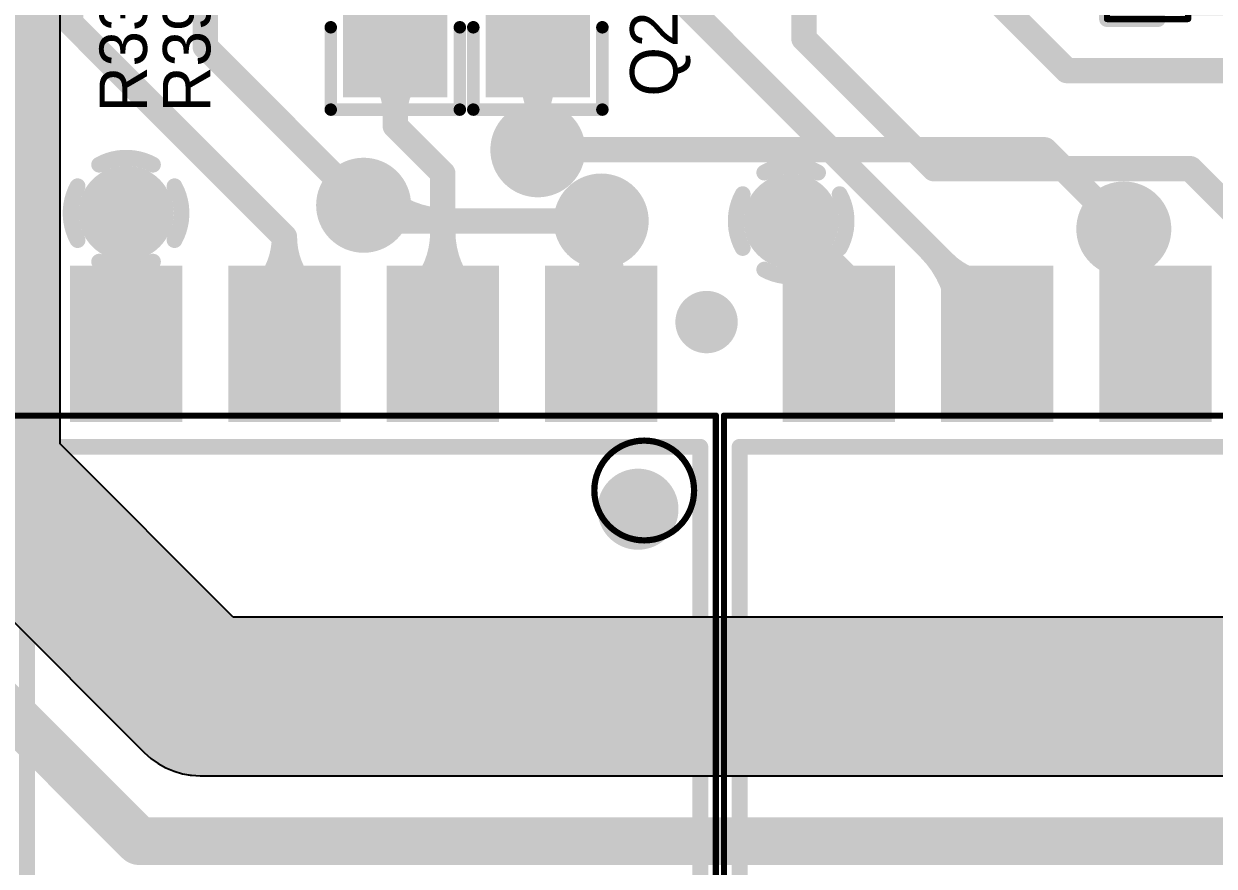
# Model space of a CAD drawing. Header units: millimetres. Extents: x 3.32 to 12.49, y 5.66 to 10.73.
# Drawn here: x 5.704 to 6.456, y 7.613 to 8.145 of the extents above; entities that cross this region are included whole.
import ezdxf

# ---------------------------------------------------------------- set-up
doc = ezdxf.new("R2010")
doc.units = ezdxf.units.MM
doc.header["$MEASUREMENT"] = 0
for name, color, linetype in [('BottomLayer', 5, 'Continuous'), ('InternalPlane1', 76, 'Continuous'), ('InternalPlane2', 16, 'Continuous'), ('Mechanical13', 56, 'Continuous'), ('MultiLayer', 9, 'Continuous'), ('TopLayer', 1, 'Continuous'), ('TopOverlay', 2, 'Continuous'), ('TopPaste', 8, 'Continuous'), ('TopSolder', 216, 'Continuous'), ('ViaHoleLayer', 16, 'Continuous')]:
    doc.layers.add(name, color=color, linetype=linetype)

# ---------------------------------------------------------------- blocks, each defined once
blk = doc.blocks.new('SOT_23_SOT_23_3__298')
at = {"layer": 'Mechanical13', "const_width": 0.00394}
for points in [[(-0.02559, -0.05748), (-0.02559, 0.05748)], [(-0.02559, 0.05748), (0.02559, 0.05748)], [(-0.02559, 0.05748), (0.02559, 0.05748)], [(-0.02559, -0.05748), (-0.02559, 0.05748)], [(-0.02559, 0.05748), (0.02559, 0.05748)], [(-0.02559, -0.05748), (-0.02559, 0.05748)], [(0.02559, -0.05748), (0.02559, 0.05748)], [(0.02559, -0.05748), (0.02559, 0.05748)], [(0.02559, -0.05748), (0.02559, 0.05748)], [(-0.02559, -0.05748), (0.02559, -0.05748)], [(-0.02559, -0.05748), (0.02559, -0.05748)], [(-0.02559, -0.05748), (0.02559, -0.05748)]]:
    blk.add_lwpolyline(points, dxfattribs=at)
at = {"layer": 'Mechanical13', "const_width": 0.00197}
for points in [[(-0.02657, 0.05748, 1), (-0.02461, 0.05748, 1)], [(-0.02657, 0.05748, 1), (-0.02461, 0.05748, 1)], [(-0.02657, 0.05748, 1), (-0.02461, 0.05748, 1)], [(-0.02657, 0.05748, 1), (-0.02461, 0.05748, 1)], [(-0.02657, 0.05748, 1), (-0.02461, 0.05748, 1)], [(-0.02657, 0.05748, 1), (-0.02461, 0.05748, 1)], [(0.02461, 0.05748, 1), (0.02657, 0.05748, 1)], [(0.02461, 0.05748, 1), (0.02657, 0.05748, 1)], [(0.02461, 0.05748, 1), (0.02657, 0.05748, 1)], [(0.02461, 0.05748, 1), (0.02657, 0.05748, 1)], [(0.02461, 0.05748, 1), (0.02657, 0.05748, 1)], [(0.02461, 0.05748, 1), (0.02657, 0.05748, 1)], [(-0.02657, -0.05748, 1), (-0.02461, -0.05748, 1)], [(-0.02657, -0.05748, 1), (-0.02461, -0.05748, 1)], [(-0.02657, -0.05748, 1), (-0.02461, -0.05748, 1)], [(-0.02657, -0.05748, 1), (-0.02461, -0.05748, 1)], [(-0.02657, -0.05748, 1), (-0.02461, -0.05748, 1)], [(-0.02657, -0.05748, 1), (-0.02461, -0.05748, 1)], [(0.02461, -0.05748, 1), (0.02657, -0.05748, 1)], [(0.02461, -0.05748, 1), (0.02657, -0.05748, 1)], [(0.02461, -0.05748, 1), (0.02657, -0.05748, 1)], [(0.02461, -0.05748, 1), (0.02657, -0.05748, 1)], [(0.02461, -0.05748, 1), (0.02657, -0.05748, 1)], [(0.02461, -0.05748, 1), (0.02657, -0.05748, 1)]]:
    blk.add_lwpolyline(points, format="xyb", close=True, dxfattribs=at)
at = {"layer": 'TopLayer'}
for points in [[(0.02461, 0.05118), (0.02461, 0.02362), (0.07382, 0.05118), (0.07382, 0.02362)], [(-0.07382, 0.01378), (-0.07382, -0.01378), (-0.02461, 0.01378), (-0.02461, -0.01378)], [(0.02461, -0.02362), (0.02461, -0.05118), (0.07382, -0.02362), (0.07382, -0.05118)]]:
    blk.add_solid(points, dxfattribs=at)
at = {"layer": 'TopOverlay'}
for points, const_width in [([(-0.02559, 0.0315), (-0.02559, 0.05748)], 0.01), ([(-0.02559, 0.0315), (-0.02559, 0.05748)], 0.01), ([(-0.02559, 0.0315), (-0.02559, 0.05748)], 0.01), ([(-0.02559, 0.05748), (0.0065, 0.05748)], 0.01), ([(0.03543, -0.01181), (0.03543, 0.01181)], 0.00787), ([(-0.02559, -0.05748), (-0.02559, -0.0315)], 0.01), ([(-0.02559, -0.05748), (0.0065, -0.05748)], 0.01)]:
    blk.add_lwpolyline(points, dxfattribs=dict(at, const_width=const_width))
for points, const_width in [([(-0.02809, 0.05748, 1), (-0.02309, 0.05748, 1)], 0.005), ([(-0.02809, 0.05748, 1), (-0.02309, 0.05748, 1)], 0.005), ([(-0.02809, 0.05748, 1), (-0.02309, 0.05748, 1)], 0.005), ([(-0.02809, 0.05748, 1), (-0.02309, 0.05748, 1)], 0.005), ([(0.004, 0.05748, 1), (0.009, 0.05748, 1)], 0.005), ([(-0.02809, 0.0315, 1), (-0.02309, 0.0315, 1)], 0.005), ([(-0.02809, 0.0315, 1), (-0.02309, 0.0315, 1)], 0.005), ([(-0.02809, 0.0315, 1), (-0.02309, 0.0315, 1)], 0.005), ([(0.03346, 0.01181, 1), (0.0374, 0.01181, 1)], 0.00394), ([(0.03346, -0.01181, 1), (0.0374, -0.01181, 1)], 0.00394), ([(-0.02809, -0.0315, 1), (-0.02309, -0.0315, 1)], 0.005), ([(-0.02809, -0.05748, 1), (-0.02309, -0.05748, 1)], 0.005), ([(-0.02809, -0.05748, 1), (-0.02309, -0.05748, 1)], 0.005), ([(0.004, -0.05748, 1), (0.009, -0.05748, 1)], 0.005)]:
    blk.add_lwpolyline(points, format="xyb", close=True, dxfattribs=dict(at, const_width=const_width))
at = {"layer": 'TopPaste'}
for points in [[(0.02461, 0.05118), (0.02461, 0.02362), (0.07382, 0.05118), (0.07382, 0.02362)], [(-0.07382, 0.01378), (-0.07382, -0.01378), (-0.02461, 0.01378), (-0.02461, -0.01378)], [(0.02461, -0.02362), (0.02461, -0.05118), (0.07382, -0.02362), (0.07382, -0.05118)]]:
    blk.add_solid(points, dxfattribs=at)
at = {"layer": 'TopSolder'}
for points in [[(0.02061, 0.05518), (0.02061, 0.01962), (0.07782, 0.05518), (0.07782, 0.01962)], [(-0.07782, 0.01778), (-0.07782, -0.01778), (-0.02061, 0.01778), (-0.02061, -0.01778)], [(0.02061, -0.01962), (0.02061, -0.05518), (0.07782, -0.01962), (0.07782, -0.05518)]]:
    blk.add_solid(points, dxfattribs=at)
blk = doc.blocks.new('0805_R_310')
at = {"layer": 'TopLayer'}
for points in [[(-0.05787, -0.02894), (-0.0122, -0.02894), (-0.05787, 0.02894), (-0.0122, 0.02894)], [(0.0122, -0.02894), (0.05787, -0.02894), (0.0122, 0.02894), (0.05787, 0.02894)]]:
    blk.add_solid(points, dxfattribs=at)
at = {"layer": 'TopOverlay', "const_width": 0.00787}
for points in [[(-0.06968, -0.04075), (-0.06968, 0.04075)], [(-0.01772, 0.04075), (-0.06968, 0.04075)], [(0.06968, 0.04075), (0.01772, 0.04075)], [(0.06968, -0.04075), (0.06968, 0.04075)], [(-0.01772, -0.04075), (-0.06968, -0.04075)], [(0.06968, -0.04075), (0.01772, -0.04075)]]:
    blk.add_lwpolyline(points, dxfattribs=at)
at = {"layer": 'TopOverlay', "const_width": 0.00394}
for points in [[(-0.07165, 0.04075, 1), (-0.06772, 0.04075, 1)], [(-0.07165, 0.04075, 1), (-0.06772, 0.04075, 1)], [(-0.01969, 0.04075, 1), (-0.01575, 0.04075, 1)], [(0.01575, 0.04075, 1), (0.01969, 0.04075, 1)], [(0.06772, 0.04075, 1), (0.07165, 0.04075, 1)], [(0.06772, 0.04075, 1), (0.07165, 0.04075, 1)], [(-0.07165, -0.04075, 1), (-0.06772, -0.04075, 1)], [(-0.07165, -0.04075, 1), (-0.06772, -0.04075, 1)], [(-0.01969, -0.04075, 1), (-0.01575, -0.04075, 1)], [(0.01575, -0.04075, 1), (0.01969, -0.04075, 1)], [(0.06772, -0.04075, 1), (0.07165, -0.04075, 1)], [(0.06772, -0.04075, 1), (0.07165, -0.04075, 1)]]:
    blk.add_lwpolyline(points, format="xyb", close=True, dxfattribs=at)
at = {"layer": 'TopPaste'}
for points in [[(-0.05787, -0.02894), (-0.0122, -0.02894), (-0.05787, 0.02894), (-0.0122, 0.02894)], [(0.0122, -0.02894), (0.05787, -0.02894), (0.0122, 0.02894), (0.05787, 0.02894)]]:
    blk.add_solid(points, dxfattribs=at)
at = {"layer": 'TopSolder'}
for points in [[(-0.06187, -0.03294), (-0.0082, -0.03294), (-0.06187, 0.03294), (-0.0082, 0.03294)], [(0.0082, -0.03294), (0.06187, -0.03294), (0.0082, 0.03294), (0.06187, 0.03294)]]:
    blk.add_solid(points, dxfattribs=at)
blk = doc.blocks.new('0805_R_316')
at = {"layer": 'TopLayer'}
for points in [[(-0.05787, -0.02894), (-0.0122, -0.02894), (-0.05787, 0.02894), (-0.0122, 0.02894)], [(0.0122, -0.02894), (0.05787, -0.02894), (0.0122, 0.02894), (0.05787, 0.02894)]]:
    blk.add_solid(points, dxfattribs=at)
at = {"layer": 'TopOverlay', "const_width": 0.00787}
for points in [[(-0.06968, -0.04075), (-0.06968, 0.04075)], [(-0.01772, 0.04075), (-0.06968, 0.04075)], [(0.06968, 0.04075), (0.01772, 0.04075)], [(0.06968, -0.04075), (0.06968, 0.04075)], [(-0.01772, -0.04075), (-0.06968, -0.04075)], [(0.06968, -0.04075), (0.01772, -0.04075)]]:
    blk.add_lwpolyline(points, dxfattribs=at)
at = {"layer": 'TopOverlay', "const_width": 0.00394}
for points in [[(-0.07165, 0.04075, 1), (-0.06772, 0.04075, 1)], [(-0.07165, 0.04075, 1), (-0.06772, 0.04075, 1)], [(-0.01969, 0.04075, 1), (-0.01575, 0.04075, 1)], [(0.01575, 0.04075, 1), (0.01969, 0.04075, 1)], [(0.06772, 0.04075, 1), (0.07165, 0.04075, 1)], [(0.06772, 0.04075, 1), (0.07165, 0.04075, 1)], [(-0.07165, -0.04075, 1), (-0.06772, -0.04075, 1)], [(-0.07165, -0.04075, 1), (-0.06772, -0.04075, 1)], [(-0.01969, -0.04075, 1), (-0.01575, -0.04075, 1)], [(0.01575, -0.04075, 1), (0.01969, -0.04075, 1)], [(0.06772, -0.04075, 1), (0.07165, -0.04075, 1)], [(0.06772, -0.04075, 1), (0.07165, -0.04075, 1)]]:
    blk.add_lwpolyline(points, format="xyb", close=True, dxfattribs=at)
at = {"layer": 'TopPaste'}
for points in [[(-0.05787, -0.02894), (-0.0122, -0.02894), (-0.05787, 0.02894), (-0.0122, 0.02894)], [(0.0122, -0.02894), (0.05787, -0.02894), (0.0122, 0.02894), (0.05787, 0.02894)]]:
    blk.add_solid(points, dxfattribs=at)
at = {"layer": 'TopSolder'}
for points in [[(-0.06187, -0.03294), (-0.0082, -0.03294), (-0.06187, 0.03294), (-0.0082, 0.03294)], [(0.0082, -0.03294), (0.06187, -0.03294), (0.0082, 0.03294), (0.06187, 0.03294)]]:
    blk.add_solid(points, dxfattribs=at)
blk = doc.blocks.new('SMD_8_9_0___351')
at = {"layer": 'Mechanical13', "const_width": 0.00394}
for points in [[(-0.22244, 0.17717), (-0.22244, -0.17717)], [(0.22244, -0.17717), (-0.22244, -0.17717)]]:
    blk.add_lwpolyline(points, dxfattribs=at)
at = {"layer": 'Mechanical13'}
for points, const_width in [([(-0.14567, -0.12992, 1), (-0.20866, -0.12992, 1)], 0.00394), ([(-0.20965, -0.12992, 1), (-0.20768, -0.12992, 1)], 0.00197), ([(-0.14665, -0.12992, 1), (-0.14469, -0.12992, 1)], 0.00197), ([(-0.22343, -0.17717, 1), (-0.22146, -0.17717, 1)], 0.00197), ([(-0.22343, -0.17717, 1), (-0.22146, -0.17717, 1)], 0.00197)]:
    blk.add_lwpolyline(points, format="xyb", close=True, dxfattribs=dict(at, const_width=const_width))
at = {"layer": 'TopLayer'}
for points in [[(-0.1185, -0.17717), (-0.1815, -0.17717), (-0.1185, -0.26772), (-0.1815, -0.26772)], [(-0.0185, -0.17717), (-0.0815, -0.17717), (-0.0185, -0.26772), (-0.0815, -0.26772)], [(0.0815, -0.17717), (0.0185, -0.17717), (0.0815, -0.26772), (0.0185, -0.26772)], [(0.1815, -0.17717), (0.1185, -0.17717), (0.1815, -0.26772), (0.1185, -0.26772)]]:
    blk.add_solid(points, dxfattribs=at)
at = {"layer": 'TopOverlay', "const_width": 0.01}
for points in [[(-0.2126, 0.15748), (-0.2126, -0.15748)], [(0.2126, 0.15748), (0.2126, -0.15748)], [(0.2126, -0.15748), (-0.2126, -0.15748)]]:
    blk.add_lwpolyline(points, dxfattribs=at)
at = {"layer": 'TopOverlay'}
for points, const_width in [([(-0.16142, -0.11811, 1), (-0.18504, -0.11811, 1)], 0.02756), ([(-0.19193, -0.11811, 1), (-0.17815, -0.11811, 1)], 0.01378), ([(-0.16831, -0.11811, 1), (-0.15453, -0.11811, 1)], 0.01378), ([(-0.2151, -0.15748, 1), (-0.2101, -0.15748, 1)], 0.005), ([(-0.2151, -0.15748, 1), (-0.2101, -0.15748, 1)], 0.005), ([(0.2101, -0.15748, 1), (0.2151, -0.15748, 1)], 0.005), ([(0.2101, -0.15748, 1), (0.2151, -0.15748, 1)], 0.005), ([(-0.20669, -0.23622, 1), (-0.22638, -0.23622, 1)], 0.01969), ([(-0.2313, -0.23622, 1), (-0.22146, -0.23622, 1)], 0.00984), ([(-0.21161, -0.23622, 1), (-0.20177, -0.23622, 1)], 0.00984)]:
    blk.add_lwpolyline(points, format="xyb", close=True, dxfattribs=dict(at, const_width=const_width))
at = {"layer": 'TopPaste'}
for points in [[(-0.1185, -0.17717), (-0.1815, -0.17717), (-0.1185, -0.26772), (-0.1815, -0.26772)], [(-0.0185, -0.17717), (-0.0815, -0.17717), (-0.0185, -0.26772), (-0.0815, -0.26772)], [(0.0815, -0.17717), (0.0185, -0.17717), (0.0815, -0.26772), (0.0185, -0.26772)], [(0.1815, -0.17717), (0.1185, -0.17717), (0.1815, -0.26772), (0.1185, -0.26772)]]:
    blk.add_solid(points, dxfattribs=at)
at = {"layer": 'TopSolder'}
for points in [[(-0.1145, -0.17317), (-0.1855, -0.17317), (-0.1145, -0.27172), (-0.1855, -0.27172)], [(-0.0145, -0.17317), (-0.0855, -0.17317), (-0.0145, -0.27172), (-0.0855, -0.27172)], [(0.0855, -0.17317), (0.0145, -0.17317), (0.0855, -0.27172), (0.0145, -0.27172)], [(0.1855, -0.17317), (0.1145, -0.17317), (0.1855, -0.27172), (0.1145, -0.27172)]]:
    blk.add_solid(points, dxfattribs=at)
blk = doc.blocks.new('SMD_8_9_0___355')
at = {"layer": 'Mechanical13', "const_width": 0.00394}
for points in [[(0.22244, 0.17717), (0.22244, -0.17717)], [(0.22244, -0.17717), (-0.22244, -0.17717)]]:
    blk.add_lwpolyline(points, dxfattribs=at)
at = {"layer": 'Mechanical13', "const_width": 0.00197}
blk.add_lwpolyline([(0.22146, -0.17717, 1), (0.22343, -0.17717, 1)], format="xyb", close=True, dxfattribs=at)
blk.add_lwpolyline([(0.22146, -0.17717, 1), (0.22343, -0.17717, 1)], format="xyb", close=True, dxfattribs=at)
at = {"layer": 'TopLayer'}
for points in [[(-0.0185, -0.17717), (-0.0815, -0.17717), (-0.0185, -0.26772), (-0.0815, -0.26772)], [(0.0815, -0.17717), (0.0185, -0.17717), (0.0815, -0.26772), (0.0185, -0.26772)], [(0.1815, -0.17717), (0.1185, -0.17717), (0.1815, -0.26772), (0.1185, -0.26772)]]:
    blk.add_solid(points, dxfattribs=at)
at = {"layer": 'TopOverlay', "const_width": 0.01}
for points in [[(0.2126, 0.15748), (0.2126, -0.15748)], [(0.2126, -0.15748), (-0.2126, -0.15748)]]:
    blk.add_lwpolyline(points, dxfattribs=at)
at = {"layer": 'TopOverlay', "const_width": 0.005}
blk.add_lwpolyline([(0.2101, -0.15748, 1), (0.2151, -0.15748, 1)], format="xyb", close=True, dxfattribs=at)
blk.add_lwpolyline([(0.2101, -0.15748, 1), (0.2151, -0.15748, 1)], format="xyb", close=True, dxfattribs=at)
at = {"layer": 'TopPaste'}
for points in [[(-0.0185, -0.17717), (-0.0815, -0.17717), (-0.0185, -0.26772), (-0.0815, -0.26772)], [(0.0815, -0.17717), (0.0185, -0.17717), (0.0815, -0.26772), (0.0185, -0.26772)], [(0.1815, -0.17717), (0.1185, -0.17717), (0.1815, -0.26772), (0.1185, -0.26772)]]:
    blk.add_solid(points, dxfattribs=at)
at = {"layer": 'TopSolder'}
for points in [[(-0.0145, -0.17317), (-0.0855, -0.17317), (-0.0145, -0.27172), (-0.0855, -0.27172)], [(0.0855, -0.17317), (0.0145, -0.17317), (0.0855, -0.27172), (0.0145, -0.27172)], [(0.1855, -0.17317), (0.1145, -0.17317), (0.1855, -0.27172), (0.1145, -0.27172)]]:
    blk.add_solid(points, dxfattribs=at)

msp = doc.modelspace()

# ---------------------------------------------------------------- linework, layer by layer
at = {"layer": 'BottomLayer'}
for points, const_width in [([(6.01878, 8.06504, 1), (6.03878, 8.06504, 1)], 0.02), ([(6.03326, 8.07352, 1), (6.04126, 8.07352, 1)], 0.008), ([(6.02478, 8.06504, 1), (6.03278, 8.06504, 1)], 0.008), ([(6.05375, 8.06504, 1), (6.06175, 8.06504, 1)], 0.008), ([(6.05375, 8.06504, 1), (6.06175, 8.06504, 1)], 0.008), ([(6.34478, 8.06504, 1), (6.35278, 8.06504, 1)], 0.008), ([(6.34478, 8.06504, 1), (6.35278, 8.06504, 1)], 0.008), ([(6.03326, 8.05655, 1), (6.04126, 8.05655, 1)], 0.008), ([(5.90878, 8.03004, 1), (5.92878, 8.03004, 1)], 0.02), ([(5.75878, 8.02504, 1), (5.77878, 8.02504, 1)], 0.02), ([(5.92326, 8.03852, 1), (5.93126, 8.03852, 1)], 0.008), ([(6.37429, 8.03552, 1), (6.38229, 8.03552, 1)], 0.008), ([(6.37429, 8.03552, 1), (6.38229, 8.03552, 1)], 0.008), ([(5.91478, 8.03004, 1), (5.92278, 8.03004, 1)], 0.008), ([(6.05878, 8.02008, 1), (6.07878, 8.02008, 1)], 0.02), ([(6.05629, 8.02856, 1), (6.06429, 8.02856, 1)], 0.008), ([(6.17874, 8.02004, 1), (6.19874, 8.02004, 1)], 0.02), ([(6.38878, 8.01504, 1), (6.40878, 8.01504, 1)], 0.02), ([(6.39478, 8.02704, 1), (6.40278, 8.02704, 1)], 0.008), ([(5.92474, 8.02008, 1), (5.93274, 8.02008, 1)], 0.008), ([(5.92474, 8.02008, 1), (5.93274, 8.02008, 1)], 0.008), ([(5.9678, 8.02008, 1), (5.9758, 8.02008, 1)], 0.008), ([(6.03581, 8.02008, 1), (6.04381, 8.02008, 1)], 0.008), ([(6.03581, 8.02008, 1), (6.04381, 8.02008, 1)], 0.008), ([(6.06478, 8.02008, 1), (6.07278, 8.02008, 1)], 0.008), ([(6.38278, 8.01504, 1), (6.39078, 8.01504, 1)], 0.008), ([(6.39478, 8.01504, 1), (6.40278, 8.01504, 1)], 0.008), ([(6.05629, 8.01159, 1), (6.06429, 8.01159, 1)], 0.008), ([(5.76951, 7.62866, 1), (5.78451, 7.62866, 1)], 0.015), ([(5.76951, 7.62866, 1), (5.78451, 7.62866, 1)], 0.015)]:
    msp.add_lwpolyline(points, format="xyb", close=True, dxfattribs=dict(at, const_width=const_width))
at = {"layer": 'BottomLayer', "const_width": 0.016}
for points in [[(6.05775, 8.06504, -0.198912), (6.03726, 8.07352)], [(6.03726, 8.05655, -0.198912), (6.05775, 8.06504)], [(5.9718, 8.02008, -0.198912), (5.92726, 8.03852)], [(6.39878, 8.02704, -0.198912), (6.37829, 8.03552)], [(6.37829, 8.03552, -0.198912), (6.38678, 8.01504)], [(6.06029, 8.02856, -0.198912), (6.03981, 8.02008)], [(6.03981, 8.02008, -0.198912), (6.06029, 8.01159)]]:
    msp.add_lwpolyline(points, format="xyb", dxfattribs=at)
at = {"layer": 'BottomLayer'}
for points, const_width in [([(6.02878, 8.06504), (6.34878, 8.06504)], 0.016), ([(6.34878, 8.06504), (6.39878, 8.01504)], 0.016), ([(5.91878, 8.03004), (5.92874, 8.02008)], 0.016), ([(5.92874, 8.02008), (6.06878, 8.02008)], 0.016), ([(5.60701, 7.79866), (5.77701, 7.62866)], 0.03), ([(5.77701, 7.62866), (8.68701, 7.62866)], 0.03)]:
    msp.add_lwpolyline(points, dxfattribs=dict(at, const_width=const_width))
at = {"layer": 'InternalPlane1'}
for p, q in [((5.72709, 7.8794), (5.72709, 9.82744)), ((5.83637, 7.77012), (5.72709, 7.8794)), ((5.6486, 7.81624), (5.78022, 7.68463)), ((9.58764, 7.77012), (5.83637, 7.77012)), ((5.78022, 7.68463), (5.78022, 7.68463)), ((5.78022, 7.68463), (5.78441, 7.68089)), ((5.78441, 7.68089), (5.78899, 7.67764)), ((5.78899, 7.67764), (5.7939, 7.67492)), ((5.7939, 7.67492), (5.79909, 7.67277)), ((5.79909, 7.67277), (5.80449, 7.67122)), ((5.80449, 7.67122), (5.80922, 7.67041)), ((5.80922, 7.67041), (5.81002, 7.67028)), ((5.81002, 7.67028), (5.81563, 7.66996)), ((5.81563, 7.66996), (9.60838, 7.66996))]:
    msp.add_line(p, q, dxfattribs=at)
at = {"layer": 'InternalPlane1', "const_width": 0.1}
for points in [[(5.67701, 7.85866), (5.67701, 9.84252)], [(5.68402, 7.85165), (5.81563, 7.72004)], [(5.81563, 7.72004), (9.60839, 7.72004)]]:
    msp.add_lwpolyline(points, dxfattribs=at)
at = {"layer": 'InternalPlane1'}
for points, const_width in [([(6.01378, 8.06504, 1), (6.04378, 8.06504, 1)], 0.03), ([(5.74931, 8.05565, 1), (5.75431, 8.05565, 1)], 0.005), ([(5.78325, 8.05565, 1), (5.78825, 8.05565, 1)], 0.005), ([(5.90378, 8.03004, 1), (5.93378, 8.03004, 1)], 0.03), ([(6.05378, 8.02008, 1), (6.08378, 8.02008, 1)], 0.03), ([(6.16927, 8.05065, 1), (6.17427, 8.05065, 1)], 0.005), ([(6.20321, 8.05065, 1), (6.20821, 8.05065, 1)], 0.005), ([(5.73567, 8.04201, 1), (5.74067, 8.04201, 1)], 0.005), ([(5.79689, 8.04201, 1), (5.80189, 8.04201, 1)], 0.005), ([(6.38378, 8.01504, 1), (6.41378, 8.01504, 1)], 0.03), ([(6.15563, 8.03701, 1), (6.16063, 8.03701, 1)], 0.005), ([(6.21685, 8.03701, 1), (6.22185, 8.03701, 1)], 0.005), ([(5.73567, 8.00807, 1), (5.74067, 8.00807, 1)], 0.005), ([(5.79689, 8.00807, 1), (5.80189, 8.00807, 1)], 0.005), ([(6.15563, 8.00307, 1), (6.16063, 8.00307, 1)], 0.005), ([(6.21685, 8.00307, 1), (6.22185, 8.00307, 1)], 0.005), ([(5.74931, 7.99443, 1), (5.75431, 7.99443, 1)], 0.005), ([(5.78325, 7.99443, 1), (5.78825, 7.99443, 1)], 0.005), ([(6.16927, 7.98943, 1), (6.17427, 7.98943, 1)], 0.005), ([(6.20321, 7.98943, 1), (6.20821, 7.98943, 1)], 0.005), ([(5.65201, 7.85866, 1), (5.70201, 7.85866, 1)], 0.05), ([(5.65902, 7.85165, 1), (5.70902, 7.85165, 1)], 0.05), ([(5.79063, 7.72004, 1), (5.84063, 7.72004, 1)], 0.05), ([(5.79063, 7.72004, 1), (5.84063, 7.72004, 1)], 0.05)]:
    msp.add_lwpolyline(points, format="xyb", close=True, dxfattribs=dict(at, const_width=const_width))
at = {"layer": 'InternalPlane1', "const_width": 0.01}
for points in [[(5.75181, 8.05565, -0.258618), (5.78575, 8.05565)], [(6.17177, 8.05065, -0.258618), (6.20571, 8.05065)], [(5.73817, 8.00807, -0.258618), (5.73817, 8.04201)], [(5.79939, 8.04201, -0.258618), (5.79939, 8.00807)], [(6.15813, 8.00307, -0.258618), (6.15813, 8.03701)], [(6.21935, 8.03701, -0.258618), (6.21935, 8.00307)], [(5.78575, 7.99443, -0.258618), (5.75181, 7.99443)], [(6.20571, 7.98943, -0.258618), (6.17177, 7.98943)]]:
    msp.add_lwpolyline(points, format="xyb", dxfattribs=at)
at = {"layer": 'InternalPlane2'}
for p, q in [((5.72709, 7.8794), (5.72709, 9.82744)), ((5.83637, 7.77012), (5.72709, 7.8794)), ((5.6416, 7.82325), (5.78022, 7.68463)), ((9.58764, 7.77012), (5.83637, 7.77012)), ((5.78022, 7.68463), (5.78441, 7.68089)), ((5.78441, 7.68089), (5.78899, 7.67764)), ((5.78899, 7.67764), (5.7939, 7.67492)), ((5.7939, 7.67492), (5.79909, 7.67277)), ((5.79909, 7.67277), (5.80449, 7.67122)), ((5.80449, 7.67122), (5.81002, 7.67028)), ((5.81002, 7.67028), (5.81563, 7.66996)), ((5.81563, 7.66996), (9.60838, 7.66996))]:
    msp.add_line(p, q, dxfattribs=at)
at = {"layer": 'InternalPlane2', "const_width": 0.1}
for points in [[(5.67701, 7.85866), (5.67701, 9.84252)], [(5.67701, 7.85866), (5.81563, 7.72004)], [(5.81563, 7.72004), (9.60839, 7.72004)]]:
    msp.add_lwpolyline(points, dxfattribs=at)
at = {"layer": 'InternalPlane2'}
for points, const_width in [([(6.01378, 8.06504, 1), (6.04378, 8.06504, 1)], 0.03), ([(5.90378, 8.03004, 1), (5.93378, 8.03004, 1)], 0.03), ([(5.75378, 8.02504, 1), (5.78378, 8.02504, 1)], 0.03), ([(6.05378, 8.02008, 1), (6.08378, 8.02008, 1)], 0.03), ([(6.17374, 8.02004, 1), (6.20374, 8.02004, 1)], 0.03), ([(6.38378, 8.01504, 1), (6.41378, 8.01504, 1)], 0.03), ([(5.65201, 7.85866, 1), (5.70201, 7.85866, 1)], 0.05), ([(5.65201, 7.85866, 1), (5.70201, 7.85866, 1)], 0.05), ([(5.79063, 7.72004, 1), (5.84063, 7.72004, 1)], 0.05), ([(5.79063, 7.72004, 1), (5.84063, 7.72004, 1)], 0.05)]:
    msp.add_lwpolyline(points, format="xyb", close=True, dxfattribs=dict(at, const_width=const_width))
at = {"layer": 'MultiLayer', "const_width": 0.02}
for points in [[(6.01878, 8.06504, 1), (6.03878, 8.06504, 1)], [(5.90878, 8.03004, 1), (5.92878, 8.03004, 1)], [(5.75878, 8.02504, 1), (5.77878, 8.02504, 1)], [(6.05878, 8.02008, 1), (6.07878, 8.02008, 1)], [(6.17874, 8.02004, 1), (6.19874, 8.02004, 1)], [(6.38878, 8.01504, 1), (6.40878, 8.01504, 1)]]:
    msp.add_lwpolyline(points, format="xyb", close=True, dxfattribs=at)
at = {"layer": 'TopLayer', "const_width": 0.016}
for points in [[(5.73378, 8.14504), (5.73378, 8.52504)], [(6.19678, 8.13527), (6.19678, 8.25027)], [(5.81878, 8.13004), (5.81878, 8.22004)], [(6.26878, 8.20911), (6.36285, 8.11504)], [(6.08878, 8.19004), (6.31878, 7.96004)], [(5.73378, 8.14504), (5.86878, 8.01004)], [(6.19678, 8.13527), (6.27894, 8.05311)], [(5.81878, 8.13004), (5.91878, 8.03004)], [(5.93878, 8.08008), (5.93878, 8.12504)], [(6.02878, 8.06504), (6.02878, 8.12504)], [(6.36285, 8.11504), (6.49378, 8.11504)], [(5.93878, 8.08008), (5.96878, 8.05008)], [(5.96878, 7.94252), (5.96878, 8.05008)], [(6.27894, 8.05311), (6.44071, 8.05311)], [(6.44071, 8.05311), (6.51878, 7.97504)], [(5.76878, 7.94252), (5.76878, 8.02504)], [(6.06878, 7.94252), (6.06878, 8.02008)], [(6.18874, 8.02004), (6.21878, 7.99)], [(6.39878, 7.96252), (6.39878, 8.01504)], [(5.86878, 7.94252), (5.86878, 8.01004)], [(6.21878, 7.94252), (6.21878, 7.99)], [(6.31878, 7.96004), (6.31878, 7.98004)], [(6.31878, 7.94252), (6.31878, 7.96004)], [(6.39878, 7.96252), (6.41878, 7.94252)]]:
    msp.add_lwpolyline(points, dxfattribs=at)
at = {"layer": 'TopLayer'}
for points, const_width in [([(5.72978, 8.14504, 1), (5.73778, 8.14504, 1)], 0.008), ([(5.72978, 8.14504, 1), (5.73778, 8.14504, 1)], 0.008), ([(6.19278, 8.13527, 1), (6.20078, 8.13527, 1)], 0.008), ([(6.19278, 8.13527, 1), (6.20078, 8.13527, 1)], 0.008), ([(5.81478, 8.13004, 1), (5.82278, 8.13004, 1)], 0.008), ([(5.81478, 8.13004, 1), (5.82278, 8.13004, 1)], 0.008), ([(5.93478, 8.12504, 1), (5.94278, 8.12504, 1)], 0.008), ([(6.02478, 8.12504, 1), (6.03278, 8.12504, 1)], 0.008), ([(5.92429, 8.11455, 1), (5.93229, 8.11455, 1)], 0.008), ([(5.94527, 8.11455, 1), (5.95327, 8.11455, 1)], 0.008), ([(6.01429, 8.11455, 1), (6.02229, 8.11455, 1)], 0.008), ([(6.03527, 8.11455, 1), (6.04327, 8.11455, 1)], 0.008), ([(6.35885, 8.11504, 1), (6.36685, 8.11504, 1)], 0.008), ([(6.35885, 8.11504, 1), (6.36685, 8.11504, 1)], 0.008), ([(5.93478, 8.08923, 1), (5.94278, 8.08923, 1)], 0.008), ([(5.93478, 8.08923, 1), (5.94278, 8.08923, 1)], 0.008), ([(6.02478, 8.09401, 1), (6.03278, 8.09401, 1)], 0.008), ([(6.02478, 8.09401, 1), (6.03278, 8.09401, 1)], 0.008), ([(6.02478, 8.08923, 1), (6.03278, 8.08923, 1)], 0.008), ([(6.02478, 8.08923, 1), (6.03278, 8.08923, 1)], 0.008), ([(5.93478, 8.08008, 1), (5.94278, 8.08008, 1)], 0.008), ([(5.93478, 8.08008, 1), (5.94278, 8.08008, 1)], 0.008), ([(6.01878, 8.06504, 1), (6.03878, 8.06504, 1)], 0.02), ([(6.01629, 8.07352, 1), (6.02429, 8.07352, 1)], 0.008), ([(6.03326, 8.07352, 1), (6.04126, 8.07352, 1)], 0.008), ([(6.02478, 8.06504, 1), (6.03278, 8.06504, 1)], 0.008), ([(5.89429, 8.05052, 1), (5.90229, 8.05052, 1)], 0.008), ([(5.89429, 8.05052, 1), (5.90229, 8.05052, 1)], 0.008), ([(5.96478, 8.05008, 1), (5.97278, 8.05008, 1)], 0.008), ([(5.96478, 8.05008, 1), (5.97278, 8.05008, 1)], 0.008), ([(6.27494, 8.05311, 1), (6.28294, 8.05311, 1)], 0.008), ([(6.27494, 8.05311, 1), (6.28294, 8.05311, 1)], 0.008), ([(6.43671, 8.05311, 1), (6.44471, 8.05311, 1)], 0.008), ([(6.43671, 8.05311, 1), (6.44471, 8.05311, 1)], 0.008), ([(5.90878, 8.03004, 1), (5.92878, 8.03004, 1)], 0.02), ([(5.91478, 8.04204, 1), (5.92278, 8.04204, 1)], 0.008), ([(5.75878, 8.02504, 1), (5.77878, 8.02504, 1)], 0.02), ([(5.90278, 8.03004, 1), (5.91078, 8.03004, 1)], 0.008), ([(5.91478, 8.03004, 1), (5.92278, 8.03004, 1)], 0.008), ([(6.05878, 8.02008, 1), (6.07878, 8.02008, 1)], 0.02), ([(6.17874, 8.02004, 1), (6.19874, 8.02004, 1)], 0.02), ([(6.38878, 8.01504, 1), (6.40878, 8.01504, 1)], 0.02), ([(5.76478, 8.02504, 1), (5.77278, 8.02504, 1)], 0.008), ([(6.06478, 8.02008, 1), (6.07278, 8.02008, 1)], 0.008), ([(6.18474, 8.02004, 1), (6.19274, 8.02004, 1)], 0.008), ([(6.18474, 8.02004, 1), (6.19274, 8.02004, 1)], 0.008), ([(6.19674, 8.02004, 1), (6.20474, 8.02004, 1)], 0.008), ([(5.7545, 8.01886, 1), (5.7625, 8.01886, 1)], 0.008), ([(5.75629, 8.01655, 1), (5.76429, 8.01655, 1)], 0.008), ([(5.75878, 8.01465, 1), (5.76678, 8.01465, 1)], 0.008), ([(5.76478, 8.01302, 1), (5.77278, 8.01302, 1)], 0.008), ([(5.76478, 8.01302, 1), (5.77278, 8.01302, 1)], 0.008), ([(5.77078, 8.01465, 1), (5.77878, 8.01465, 1)], 0.008), ([(5.77326, 8.01655, 1), (5.78126, 8.01655, 1)], 0.008), ([(5.77506, 8.01886, 1), (5.78306, 8.01886, 1)], 0.008), ([(5.96478, 8.01302, 1), (5.97278, 8.01302, 1)], 0.008), ([(5.96478, 8.01302, 1), (5.97278, 8.01302, 1)], 0.008), ([(6.05443, 8.014, 1), (6.06243, 8.014, 1)], 0.008), ([(6.06478, 8.01302, 1), (6.07278, 8.01302, 1)], 0.008), ([(6.06478, 8.01302, 1), (6.07278, 8.01302, 1)], 0.008), ([(6.07512, 8.014, 1), (6.08312, 8.014, 1)], 0.008), ([(6.1958, 8.01538, 1), (6.2038, 8.01538, 1)], 0.008), ([(6.39478, 8.01504, 1), (6.40278, 8.01504, 1)], 0.008), ([(6.39478, 8.01504, 1), (6.40278, 8.01504, 1)], 0.008), ([(5.86478, 8.01004, 1), (5.87278, 8.01004, 1)], 0.008), ([(5.86478, 8.01004, 1), (5.87278, 8.01004, 1)], 0.008), ([(5.86478, 8.01004, 1), (5.87278, 8.01004, 1)], 0.008), ([(5.86478, 8.01004, 1), (5.87278, 8.01004, 1)], 0.008), ([(6.05629, 8.01159, 1), (6.06429, 8.01159, 1)], 0.008), ([(6.05878, 8.00969, 1), (6.06678, 8.00969, 1)], 0.008), ([(6.07078, 8.00969, 1), (6.07878, 8.00969, 1)], 0.008), ([(6.07326, 8.01159, 1), (6.08126, 8.01159, 1)], 0.008), ([(6.18163, 8.00845, 1), (6.18963, 8.00845, 1)], 0.008), ([(6.18325, 8.00813, 1), (6.19125, 8.00813, 1)], 0.008), ([(6.18474, 8.00804, 1), (6.19274, 8.00804, 1)], 0.008), ([(6.18701, 8.00826, 1), (6.19501, 8.00826, 1)], 0.008), ([(6.38629, 8.00655, 1), (6.39429, 8.00655, 1)], 0.008), ([(6.40326, 8.00655, 1), (6.41126, 8.00655, 1)], 0.008), ([(5.76223, 8.0035, 1), (5.77023, 8.0035, 1)], 0.008), ([(5.76733, 8.0035, 1), (5.77533, 8.0035, 1)], 0.008), ([(6.19681, 7.99914, 1), (6.20481, 7.99914, 1)], 0.008), ([(6.19681, 7.99914, 1), (6.20481, 7.99914, 1)], 0.008), ([(6.20059, 8.00419, 1), (6.20859, 8.00419, 1)], 0.008), ([(6.20227, 8.00128, 1), (6.21027, 8.00128, 1)], 0.008), ([(6.20523, 7.99955, 1), (6.21323, 7.99955, 1)], 0.008), ([(6.20523, 7.99955, 1), (6.21323, 7.99955, 1)], 0.008), ([(6.27202, 8.00279, 1), (6.28002, 8.00279, 1)], 0.008), ([(5.75857, 7.98987, 1), (5.76657, 7.98987, 1)], 0.008), ([(5.76478, 7.99607, 1), (5.77278, 7.99607, 1)], 0.008), ([(5.76478, 7.99607, 1), (5.77278, 7.99607, 1)], 0.008), ([(5.77098, 7.98987, 1), (5.77898, 7.98987, 1)], 0.008), ([(6.06019, 7.99588, 1), (6.06819, 7.99588, 1)], 0.008), ([(6.06478, 7.99111, 1), (6.07278, 7.99111, 1)], 0.008), ([(6.06478, 7.99111, 1), (6.07278, 7.99111, 1)], 0.008), ([(6.06937, 7.99588, 1), (6.07737, 7.99588, 1)], 0.008), ([(6.21478, 7.99, 1), (6.22278, 7.99, 1)], 0.008), ([(6.21478, 7.99, 1), (6.22278, 7.99, 1)], 0.008), ([(6.21478, 7.99, 1), (6.22278, 7.99, 1)], 0.008), ([(6.21478, 7.99, 1), (6.22278, 7.99, 1)], 0.008), ([(6.28105, 7.99376, 1), (6.28905, 7.99376, 1)], 0.008), ([(6.39478, 7.99343, 1), (6.40278, 7.99343, 1)], 0.008), ([(6.058, 7.98772, 1), (6.066, 7.98772, 1)], 0.008), ([(6.07156, 7.98772, 1), (6.07956, 7.98772, 1)], 0.008), ([(6.21126, 7.98572, 1), (6.21926, 7.98572, 1)], 0.008), ([(6.21645, 7.98833, 1), (6.22445, 7.98833, 1)], 0.008), ([(6.39478, 7.98607, 1), (6.40278, 7.98607, 1)], 0.008), ([(6.39478, 7.98607, 1), (6.40278, 7.98607, 1)], 0.008), ([(6.20665, 7.97835, 1), (6.21465, 7.97835, 1)], 0.008), ([(6.2229, 7.97835, 1), (6.2309, 7.97835, 1)], 0.008), ([(6.31478, 7.98004, 1), (6.32278, 7.98004, 1)], 0.008), ([(6.31478, 7.9798, 1), (6.32278, 7.9798, 1)], 0.008), ([(6.42163, 7.97877, 1), (6.42963, 7.97877, 1)], 0.008), ([(5.74817, 7.97291, 1), (5.75617, 7.97291, 1)], 0.008), ([(5.78139, 7.97291, 1), (5.78939, 7.97291, 1)], 0.008), ([(5.84883, 7.97355, 1), (5.85683, 7.97355, 1)], 0.008), ([(5.88073, 7.97355, 1), (5.88873, 7.97355, 1)], 0.008), ([(5.94817, 7.97291, 1), (5.95617, 7.97291, 1)], 0.008), ([(5.98139, 7.97291, 1), (5.98939, 7.97291, 1)], 0.008), ([(6.04817, 7.97291, 1), (6.05617, 7.97291, 1)], 0.008), ([(6.08139, 7.97291, 1), (6.08939, 7.97291, 1)], 0.008), ([(6.19367, 7.96661, 1), (6.20167, 7.96661, 1)], 0.008), ([(6.20804, 7.95959, 1), (6.21604, 7.95959, 1)], 0.008), ([(6.31478, 7.96004, 1), (6.32278, 7.96004, 1)], 0.008), ([(6.31478, 7.96004, 1), (6.32278, 7.96004, 1)], 0.008), ([(6.31478, 7.96004, 1), (6.32278, 7.96004, 1)], 0.008), ([(6.39478, 7.96252, 1), (6.40278, 7.96252, 1)], 0.008), ([(6.39478, 7.96252, 1), (6.40278, 7.96252, 1)], 0.008), ([(6.41697, 7.96347, 1), (6.42497, 7.96347, 1)], 0.008), ([(6.22242, 7.95257, 1), (6.23042, 7.95257, 1)], 0.008), ([(6.29128, 7.9563, 1), (6.29928, 7.9563, 1)], 0.008), ([(5.76478, 7.94252, 1), (5.77278, 7.94252, 1)], 0.008), ([(5.86478, 7.94252, 1), (5.87278, 7.94252, 1)], 0.008), ([(5.96478, 7.94252, 1), (5.97278, 7.94252, 1)], 0.008), ([(6.06478, 7.94252, 1), (6.07278, 7.94252, 1)], 0.008), ([(6.21478, 7.94252, 1), (6.22278, 7.94252, 1)], 0.008), ([(6.31478, 7.94252, 1), (6.32278, 7.94252, 1)], 0.008), ([(6.41478, 7.94252, 1), (6.42278, 7.94252, 1)], 0.008)]:
    msp.add_lwpolyline(points, format="xyb", close=True, dxfattribs=dict(at, const_width=const_width))
at = {"layer": 'TopLayer', "const_width": 0.016}
for points in [[(5.92829, 8.11455, -0.198912), (5.93878, 8.08923)], [(5.93878, 8.08923, -0.198912), (5.94927, 8.11455)], [(6.01829, 8.11455, -0.198912), (6.02878, 8.08923)], [(6.02878, 8.08923, -0.198912), (6.03927, 8.11455)], [(6.02878, 8.09401, -0.198912), (6.02029, 8.07352)], [(6.03726, 8.07352, -0.198912), (6.02878, 8.09401)], [(5.91878, 8.04204, -0.198912), (5.89829, 8.05052)], [(5.89829, 8.05052, -0.198912), (5.90678, 8.03004)], [(6.18874, 8.02004, -0.320256), (6.19767, 7.96661)], [(6.20923, 7.99955, -0.198912), (6.20074, 8.02004)], [(5.76878, 8.01302, -0.198912), (5.75217, 7.97291)], [(5.7585, 8.01886, -0.203539), (5.76257, 7.98987)], [(5.76029, 8.01655, -0.198912), (5.76878, 7.99607)], [(5.76278, 8.01465, -0.198912), (5.77133, 8.0035)], [(5.76623, 8.0035, -0.198912), (5.77478, 8.01465)], [(5.76878, 7.99607, -0.198912), (5.77726, 8.01655)], [(5.78539, 7.97291, -0.198912), (5.76878, 8.01302)], [(5.77498, 7.98987, -0.203539), (5.77906, 8.01886)], [(5.96878, 8.01302, -0.198912), (5.95217, 7.97291)], [(5.98539, 7.97291, -0.198912), (5.96878, 8.01302)], [(6.06878, 8.01302, -0.198912), (6.05217, 7.97291)], [(6.05843, 8.014, -0.200945), (6.062, 7.98772)], [(6.08539, 7.97291, -0.198912), (6.06878, 8.01302)], [(6.07556, 7.98772, -0.200945), (6.07912, 8.014)], [(6.20081, 7.99914, -0.234879), (6.1998, 8.01538)], [(6.42563, 7.97877, -0.329944), (6.39878, 8.01504)], [(5.86878, 8.01004, -0.209066), (5.85283, 7.97355)], [(5.88473, 7.97355, -0.209066), (5.86878, 8.01004)], [(6.06029, 8.01159, -0.198912), (6.06878, 7.99111)], [(6.06278, 8.00969, -0.198912), (6.07337, 7.99588)], [(6.06419, 7.99588, -0.198912), (6.07478, 8.00969)], [(6.06878, 7.99111, -0.198912), (6.07726, 8.01159)], [(6.18563, 8.00845, -0.198912), (6.21526, 7.98572)], [(6.18725, 8.00813, -0.234902), (6.20081, 7.99914)], [(6.18874, 8.00804, -0.198912), (6.20923, 7.99955)], [(6.19101, 8.00826, -0.319607), (6.20627, 8.00128)], [(6.39029, 8.00655, -0.198912), (6.39878, 7.98607)], [(6.39878, 7.98607, -0.198912), (6.40726, 8.00655)], [(6.20459, 8.00419, -0.320256), (6.21204, 7.95959)], [(6.27602, 8.00279, -0.198912), (6.29528, 7.9563)], [(6.21878, 7.99, -0.314196), (6.21066, 7.97835)], [(6.2269, 7.97835, -0.314196), (6.21878, 7.99)], [(6.31878, 7.9798, -0.198912), (6.28505, 7.99376)], [(6.42097, 7.96347, -0.329944), (6.39878, 7.99343)], [(6.22045, 7.98833, -0.320256), (6.22642, 7.95257)]]:
    msp.add_lwpolyline(points, format="xyb", dxfattribs=at)
at = {"layer": 'ViaHoleLayer', "const_width": 0.01}
for points in [[(6.02378, 8.06504, 1), (6.03378, 8.06504, 1)], [(5.76378, 8.02504, 1), (5.77378, 8.02504, 1)], [(5.91378, 8.03004, 1), (5.92378, 8.03004, 1)], [(6.06378, 8.02008, 1), (6.07378, 8.02008, 1)], [(6.18374, 8.02004, 1), (6.19374, 8.02004, 1)], [(6.39378, 8.01504, 1), (6.40378, 8.01504, 1)]]:
    msp.add_lwpolyline(points, format="xyb", close=True, dxfattribs=at)

# ---------------------------------------------------------------- block references
for name, p, rotation in [('SOT_23_SOT_23_3__298', (6.41378, 8.20504), 360), ('0805_R_310', (5.93878, 8.16008), 270), ('0805_R_316', (6.02878, 8.16008), 270), ('SMD_8_9_0___351', (5.91878, 7.72008), 180), ('SMD_8_9_0___355', (6.36878, 7.72008), 180)]:
    msp.add_blockref(name, p, dxfattribs=dict(rotation=rotation))

# ---------------------------------------------------------------- texts
at = {"layer": 'TopOverlay'}
for s, p in [('R33_1', (5.78201, 8.08866)), ('R39_1', (5.82201, 8.08866)), ('Q2_1', (6.11701, 8.09866))]:
    msp.add_text(s, height=0.03, rotation=90, dxfattribs=at).set_placement(p)

doc.saveas('drawing.dxf')
